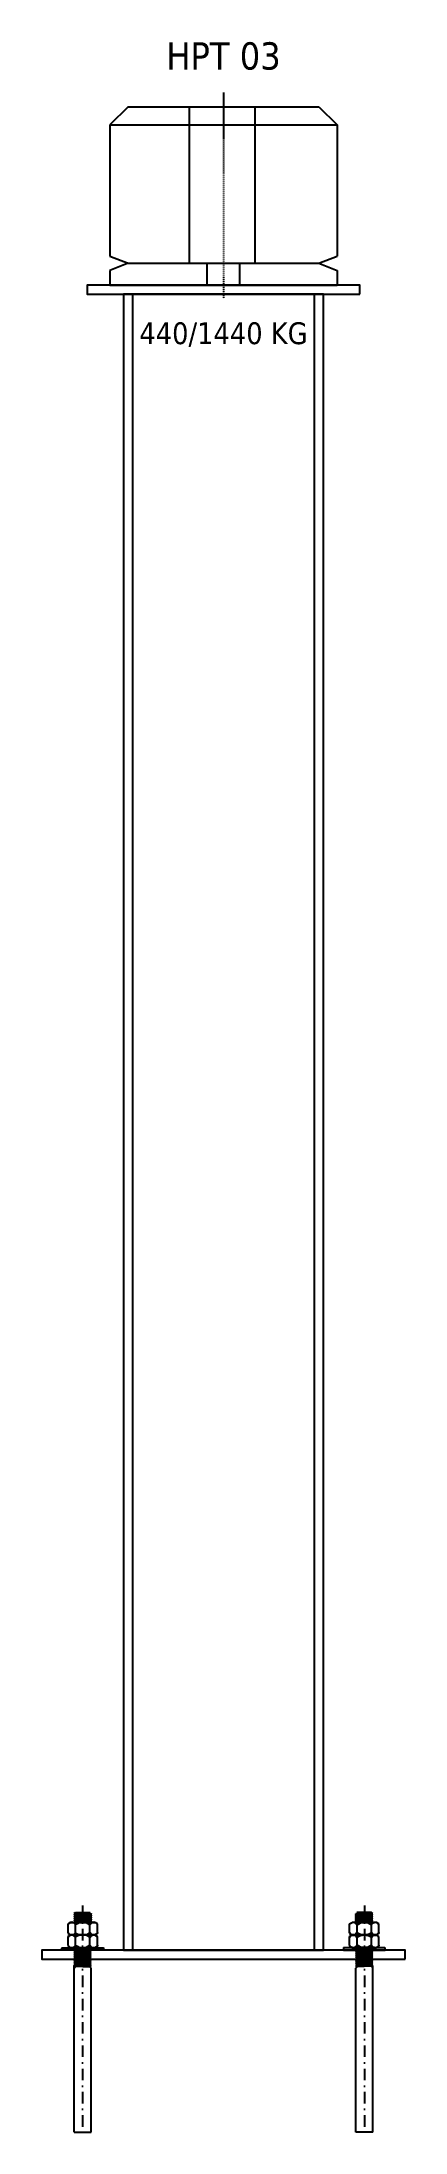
# Model space of a CAD drawing. Header units: millimetres. Extents: x -100 to 100, y -95 to 1054.
import ezdxf

# ---------------------------------------------------------------- set-up
doc = ezdxf.new("R2010")
doc.units = ezdxf.units.MM
doc.linetypes.add('DASHDOT', pattern=[1, 0.5, -0.25, 0, -0.25])
doc.linetypes.add('DASHDOT2', pattern=[12.7, 6.35, -3.175, 0, -3.175])
doc.layers.add('TAŞIYICI BETONARME', color=232, linetype='Continuous')
doc.layers.add('Wipeouts', color=7, linetype='Continuous', true_color=0xbcb7d9)
doc.styles.get("Standard").update_dxf_attribs({"font": 'arial.ttf'})

# ---------------------------------------------------------------- blocks, each defined once
blk = doc.blocks.new('A$C55CE555E')
at = {"layer": 'TAŞIYICI BETONARME', "color": 161, "linetype": 'Continuous'}
for p, q in [((3.5, 114.5, 0), (4.9, 115.3, 0)), ((6.9, 120.2, 0), (7.6, 120.7, 0)), ((6.9, 120.2, 0), (16.6, 119.6, 0)), ((7.6, 119.6, 0), (6.9, 120.2, 0)), ((6.9, 119.1, 0), (7.6, 119.6, 0)), ((6.9, 119.1, 0), (16.6, 118.5, 0)), ((7.6, 118.5, 0), (6.9, 119.1, 0)), ((6.9, 118, 0), (7.6, 118.5, 0)), ((6.9, 118, 0), (16.6, 117.5, 0)), ((7.6, 117.5, 0), (6.9, 118, 0)), ((6.9, 116.9, 0), (7.6, 117.5, 0)), ((6.9, 116.9, 0), (7.6, 117.5, 0)), ((6.9, 116.9, 0), (16.6, 116.4, 0)), ((7.6, 116.4, 0), (6.9, 116.9, 0)), ((7.6, 116.4, 0), (6.9, 116.9, 0)), ((6.9, 115.8, 0), (7.6, 116.4, 0)), ((6.9, 115.8, 0), (7.6, 116.4, 0)), ((6.9, 115.8, 0), (15.7, 115.3, 0)), ((7.6, 115.3, 0), (6.9, 115.8, 0)), ((7.6, 115.3, 0), (6.9, 115.8, 0)), ((7.5, 108.4, 0), (7.5, 115.3, 0)), ((7.6, 120.7, 0), (15.6, 120.7, 0)), ((7.6, 120.7, 0), (15.4, 120.2, 0)), ((7.6, 119.6, 0), (15.4, 119.1, 0)), ((7.6, 118.5, 0), (15.4, 118, 0)), ((7.6, 117.5, 0), (15.4, 116.9, 0)), ((7.6, 116.4, 0), (15.4, 115.8, 0)), ((15.4, 120.4, 0), (15.6, 120.7, 0)), ((15.4, 120.2, 0), (15.4, 120.4, 0)), ((16.6, 119.6, 0), (15.4, 120.2, 0)), ((15.4, 119.1, 0), (16.6, 119.6, 0)), ((16.6, 118.5, 0), (15.4, 119.1, 0)), ((15.4, 118, 0), (16.6, 118.5, 0)), ((16.6, 117.5, 0), (15.4, 118, 0)), ((15.4, 116.9, 0), (16.6, 117.5, 0)), ((16.6, 116.4, 0), (15.4, 116.9, 0)), ((16.6, 116.4, 0), (15.4, 116.9, 0)), ((15.4, 115.8, 0), (16.6, 116.4, 0)), ((15.4, 115.8, 0), (16.6, 116.4, 0)), ((16.1, 115.3, 0), (15.4, 115.8, 0)), ((16.1, 115.3, 0), (15.4, 115.8, 0)), ((15.5, 108.4, 0), (15.5, 115.3, 0)), ((19.6, 114.5, 0), (18.2, 115.3, 0)), ((3.5, 109.6, 0), (3.5, 114, 0)), ((3.5, 109.2, 0), (4.9, 108.4, 0)), ((3.5, 107.5, 0), (4.9, 108.4, 0)), ((3.5, 102.7, 0), (3.5, 107.1, 0)), ((7.5, 101.4, 0), (7.5, 108.4, 0)), ((15.5, 101.4, 0), (15.5, 108.4, 0)), ((19.6, 109.2, 0), (18.2, 108.4, 0)), ((19.6, 107.5, 0), (18.2, 108.4, 0)), ((19.6, 109.6, 0), (19.6, 114, 0)), ((19.6, 102.7, 0), (19.6, 107.1, 0)), ((3.5, 102.2, 0), (4.9, 101.4, 0)), ((6.9, 99.5, 0), (7.6, 100, 0)), ((6.9, 99.5, 0), (16.1, 98.9, 0)), ((7.6, 98.9, 0), (6.9, 99.5, 0)), ((6.9, 98.4, 0), (7.6, 98.9, 0)), ((6.9, 98.4, 0), (16.1, 97.8, 0)), ((7.6, 97.8, 0), (6.9, 98.4, 0)), ((6.9, 97.3, 0), (7.6, 97.8, 0)), ((6.9, 97.3, 0), (16.1, 96.8, 0)), ((7.6, 96.8, 0), (6.9, 97.3, 0)), ((6.9, 96.2, 0), (7.6, 96.8, 0)), ((6.9, 96.2, 0), (16.1, 95.7, 0)), ((7.6, 95.7, 0), (6.9, 96.2, 0)), ((6.9, 95.1, 0), (7.6, 95.7, 0)), ((6.9, 95.1, 0), (16.1, 94.6, 0)), ((7.6, 94.6, 0), (6.9, 95.1, 0)), ((6.9, 94, 0), (7.6, 94.6, 0)), ((6.9, 94, 0), (16.1, 93.5, 0)), ((7.6, 93.5, 0), (6.9, 94, 0)), ((6.9, 92.9, 0), (7.6, 93.5, 0)), ((6.9, 92.9, 0), (16.1, 92.4, 0)), ((7.6, 92.4, 0), (6.9, 92.9, 0)), ((6.9, 91.9, 0), (7.6, 92.4, 0)), ((7.6, 98.9, 0), (15.4, 98.4, 0)), ((7.6, 97.8, 0), (15.4, 97.3, 0)), ((7.6, 96.8, 0), (15.4, 96.2, 0)), ((7.6, 95.7, 0), (15.4, 95.1, 0)), ((7.6, 94.6, 0), (15.4, 94, 0)), ((7.6, 93.5, 0), (15.4, 92.9, 0)), ((7.6, 92.4, 0), (15.4, 91.9, 0)), ((8, 100, 0), (15.4, 99.5, 0)), ((15.4, 99.5, 0), (16.1, 100, 0)), ((16.1, 98.9, 0), (15.4, 99.5, 0)), ((15.4, 98.4, 0), (16.1, 98.9, 0)), ((16.1, 97.8, 0), (15.4, 98.4, 0)), ((15.4, 97.3, 0), (16.1, 97.8, 0)), ((16.1, 96.8, 0), (15.4, 97.3, 0)), ((15.4, 96.2, 0), (16.1, 96.8, 0)), ((16.1, 95.7, 0), (15.4, 96.2, 0)), ((15.4, 95.1, 0), (16.1, 95.7, 0)), ((16.1, 94.6, 0), (15.4, 95.1, 0)), ((15.4, 94, 0), (16.1, 94.6, 0)), ((16.1, 93.5, 0), (15.4, 94, 0)), ((15.4, 92.9, 0), (16.1, 93.5, 0)), ((16.1, 92.4, 0), (15.4, 92.9, 0)), ((15.4, 91.9, 0), (16.1, 92.4, 0)), ((19.6, 102.2, 0), (18.2, 101.4, 0)), ((6.9, 91.9, 0), (16.1, 91.3, 0)), ((7.6, 91.3, 0), (6.9, 91.9, 0)), ((6.9, 0, 0), (6.9, 91.6, 0)), ((6.9, 90.2, 0), (7.6, 91.3, 0)), ((7.6, 91.3, 0), (15.4, 90.8, 0)), ((16.1, 91.3, 0), (15.4, 91.9, 0)), ((15.4, 90.8, 0), (16.1, 91.3, 0)), ((16.1, 90.2, 0), (15.4, 90.8, 0)), ((16.1, 0, 0), (16.1, 90.2, 0)), ((6.9, 0, 0), (16.1, 0, 0))]:
    blk.add_line(p, q, dxfattribs=at)
at = {"layer": 'TAŞIYICI BETONARME', "color": 8, "linetype": 'DASHDOT2'}
blk.add_line((11.5, 124.5, 0), (11.5, 0, 0), dxfattribs=at)
at = {"layer": 'TAŞIYICI BETONARME', "color": 161, "linetype": 'Continuous', "elevation": 0}
for points in [[(4.9, 115.3), (18.2, 115.3)], [(3.5, 113.9), (3.5, 114.5)], [(3.5, 109.8), (3.5, 109.2)], [(3.5, 106.9), (3.5, 107.5)], [(4.9, 108.4), (18.2, 108.4)], [(18.2, 108.4), (4.9, 108.4)], [(19.6, 113.9), (19.6, 114.5)], [(19.6, 109.8), (19.6, 109.2)], [(19.6, 106.9), (19.6, 107.5)], [(3.5, 102.8), (3.5, 102.2)], [(18.2, 101.4), (4.9, 101.4)], [(19.6, 102.8), (19.6, 102.2)]]:
    blk.add_lwpolyline(points, dxfattribs=at)
blk.add_lwpolyline([(23, 100.9), (23, 100), (0, 100), (0, 100.9, -0.414214), (0.5, 101.4), (22.6, 101.4, -0.414214)], format="xyb", close=True, dxfattribs=at)
at = {"layer": 'TAŞIYICI BETONARME', "color": 161, "linetype": 'Continuous'}
for centre, radius, start, end in [((5.5, 113.1, 0), 2.23, 25.1138, 154.8862), ((11.5, 108.3, 0), 6.98, 54.7356, 125.2644), ((17.6, 113.1, 0), 2.23, 25.1138, 154.8862), ((5.5, 110.6, 0), 2.23, 205.1138, 334.8862), ((5.5, 106.1, 0), 2.23, 25.1138, 154.8862), ((11.5, 115.3, 0), 6.98, 234.7356, 305.2644), ((11.5, 101.4, 0), 6.98, 54.7356, 125.2644), ((17.6, 110.6, 0), 2.23, 205.1138, 334.8862), ((17.6, 106.1, 0), 2.23, 25.1138, 154.8862), ((5.5, 103.6, 0), 2.23, 205.1138, 334.8862), ((11.5, 108.4, 0), 6.98, 234.7356, 305.2644), ((17.6, 103.6, 0), 2.23, 205.1138, 334.8862)]:
    blk.add_arc(centre, radius, start, end, dxfattribs=at)
blk = doc.blocks.new('HPT03')
for p, q in [((31290.9, -49013.2), (31280.9, -49023.2)), ((31290.9, -49013.2), (31395.9, -49013.2)), ((31395.9, -49013.2), (31405.9, -49023.2)), ((31280.9, -49023.2), (31405.9, -49023.2)), ((31280.9, -49023.2), (31280.9, -49095.2)), ((31405.9, -49023.2), (31405.9, -49095.2)), ((31280.9, -49095.2), (31290.9, -49099.2)), ((31395.9, -49099.2), (31405.9, -49095.2)), ((31290.9, -49099.2), (31280.9, -49103.2)), ((31280.9, -49103.2), (31280.9, -49111.2)), ((31290.9, -49099.2), (31395.9, -49099.2)), ((31395.9, -49099.2), (31405.9, -49103.2)), ((31405.9, -49103.2), (31405.9, -49111.2)), ((31280.9, -49111.2), (31405.9, -49111.2))]:
    blk.add_line(p, q)
at = {"color": 9}
for p, q in [((31324.6, -49013.2), (31324.6, -49099.2)), ((31360.6, -49013.2), (31360.6, -49099.2)), ((31334.4, -49111.2), (31334.4, -49099.2)), ((31352.4, -49111.2), (31352.4, -49099.2))]:
    blk.add_line(p, q, dxfattribs=at)
at = {"linetype": 'DASHDOT'}
blk.add_line((31343.4, -49005.4), (31343.4, -49118.4), dxfattribs=at)
at = {"color": 1, "attachment_point": 5}
for s, insert, char_height, width in [('{\\fTahoma|b0|i0|c162|p34;HPT 03}', (31343.4, -48985.4), 15, 75.692), ('{\\fTahoma|b0|i0|c162|p34;440/1440 KG}', (31343.4, -49138.4), 12, 127.373)]:
    blk.add_mtext(s, dxfattribs=dict(at, insert=insert, char_height=char_height, width=width))

msp = doc.modelspace()

# ---------------------------------------------------------------- wipeouts: each hides what was drawn before it
msp.add_wipeout([(-55, 915), (-55, 5), (-100, 5), (-100, 0), (100, 0), (100, 5), (55, 5), (55, 915), (75, 915), (75, 920), (62.5, 920), (62.5, 1018), (-62.5, 1018), (-62.5, 920), (-75, 920), (-75, 915)]).dxf.layer = 'Wipeouts'

# ---------------------------------------------------------------- next in the draw order: linework, layer by layer
at = {"linetype": 'ByBlock'}
for points in [[(75, 915), (75, 920), (-75, 920), (-75, 915)], [(75, 915), (75, 920), (-75, 920), (-75, 915)], [(-55, 5), (55, 5), (55, 915), (-55, 915)], [(-50, 5), (50, 5), (50, 915), (-50, 915)], [(100, 0), (100, 5), (-100, 5), (-100, 0)], [(100, 0), (100, 5), (-100, 5), (-100, 0)]]:
    msp.add_lwpolyline(points, close=True, dxfattribs=at)

# ---------------------------------------------------------------- next in the draw order: block references
for name, p in [('HPT03', (-31343.4, 50031.2)), ('A$C55CE555E', (-89, -95, 0))]:
    msp.add_blockref(name, p, dxfattribs=at)
at = {"linetype": 'ByBlock', "xscale": -1}
msp.add_blockref('A$C55CE555E', (89, -95, 0), dxfattribs=at)

doc.saveas('drawing.dxf')
